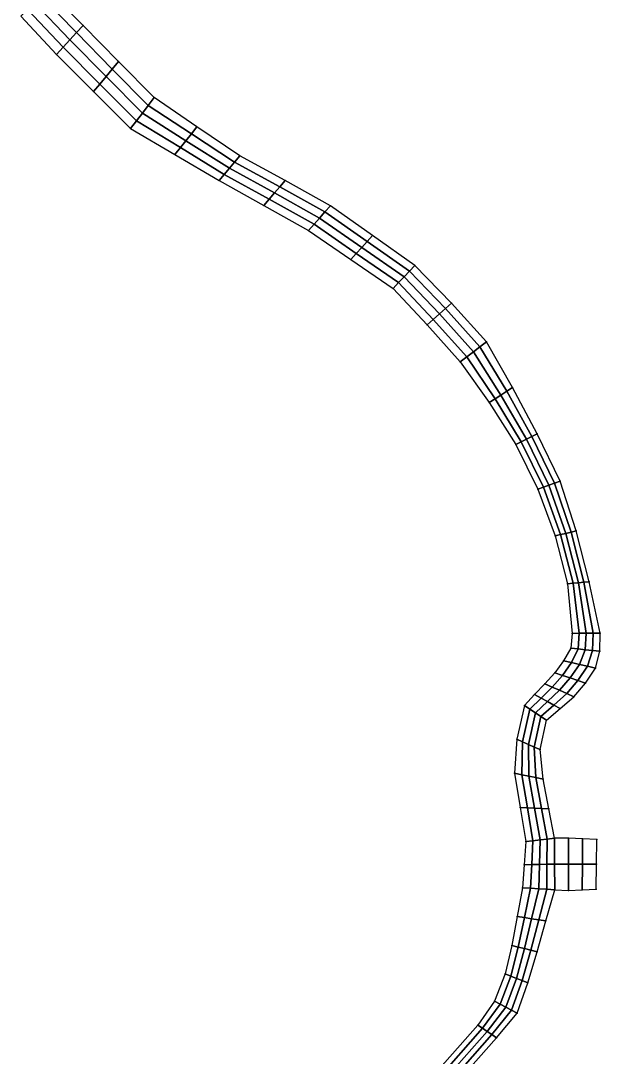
# Model space of a CAD drawing. Extents: x 380827 to 407438, y 6452886 to 6483357.
# Drawn here: x 405944 to 406490, y 6478587 to 6479563 of the extents above; entities that cross this region are included whole.
import ezdxf

# ---------------------------------------------------------------- set-up
doc = ezdxf.new("R2010")
doc.units = 0
for name, color, linetype in [('MESH_BOUND', 25, 'CONTINUOUS'), ('MESH_ELEMS', 18, 'CONTINUOUS'), ('MESH_NDSTRNGS', 17, 'CONTINUOUS'), ('MESH_NODES', 18, 'CONTINUOUS')]:
    doc.layers.add(name, color=color, linetype=linetype)

msp = doc.modelspace()

# ---------------------------------------------------------------- linework, layer by layer
at = {"layer": 'MESH_BOUND', "color": 25}
for points in [[(406002.77, 6479558.33, -0.597), (405969.443, 6479592.49, -0.797)], [(405944.133, 6479567.06, -1.091), (405977.754, 6479530.95, -0.797)], [(406036.26, 6479524.32, -0.628), (406002.77, 6479558.33, -0.597)], [(405977.754, 6479530.95, -0.797), (406012.587, 6479495.99, -0.752)], [(406069.771, 6479490.34, -0.738), (406036.26, 6479524.32, -0.628)], [(406012.587, 6479495.99, -0.752), (406047.578, 6479461.18, -0.821)], [(406109.949, 6479462.8, -0.844), (406069.771, 6479490.34, -0.738)], [(406047.578, 6479461.18, -0.821), (406089.187, 6479436.74, -0.894)], [(406150.214, 6479435.41, -0.92), (406109.949, 6479462.8, -0.844)], [(406089.187, 6479436.74, -0.894), (406130.796, 6479412.3, -0.949)], [(406193.095, 6479412.3, -0.963), (406150.214, 6479435.41, -0.92)], [(406130.796, 6479412.3, -0.949), (406172.923, 6479388.77, -0.989)], [(406235.58, 6479388.56, -0.975), (406193.095, 6479412.3, -0.963)], [(406172.923, 6479388.77, -0.989), (406215.03, 6479365.21, -1.008)], [(406275.357, 6479360.44, -0.966), (406235.58, 6479388.56, -0.975)], [(406215.03, 6479365.21, -1.008), (406254.857, 6479337.97, -1.002)], [(406315.134, 6479332.33, -0.984), (406275.357, 6479360.44, -0.966)], [(406254.857, 6479337.97, -1.002), (406294.684, 6479310.72, -0.999)], [(406349.611, 6479296.91, -1.099), (406315.134, 6479332.33, -0.984)], [(406294.684, 6479310.72, -0.999), (406326.709, 6479276.46, -1.064)], [(406382.528, 6479260.31, -1.3), (406349.611, 6479296.91, -1.099)], [(406326.709, 6479276.46, -1.064), (406357.836, 6479241.46, -1.227)], [(406407.094, 6479217.41, -1.463), (406382.528, 6479260.31, -1.3)], [(406357.836, 6479241.46, -1.227), (406385.117, 6479203.31, -1.418)], [(406430.348, 6479173.83, -1.504), (406407.094, 6479217.41, -1.463)], [(406385.117, 6479203.31, -1.418), (406410.014, 6479163.73, -1.528)], [(406451.791, 6479129.29, -1.416), (406430.348, 6479173.83, -1.504)], [(406410.014, 6479163.73, -1.528), (406430.822, 6479121.7, -1.53)], [(406467.054, 6479082.41, -1.169), (406451.791, 6479129.29, -1.416)], [(406430.822, 6479121.7, -1.53), (406447.261, 6479077.86, -1.479)], [(406447.261, 6479077.86, -1.479), (406458.863, 6479032.71, -1.418)], [(406479.286, 6479034.54, -0.827), (406467.054, 6479082.41, -1.169)], [(406458.863, 6479032.71, -1.418), (406463.079, 6478986, -1.371)], [(406489.6, 6478986.2, -0.591), (406479.286, 6479034.54, -0.827)], [(406463.079, 6478986, -1.371), (406461.8, 6478972.08, -1.364)], [(406489.284, 6478969.18, -0.57), (406489.6, 6478986.2, -0.591)], [(406461.8, 6478972.08, -1.364), (406455.059, 6478960.09, -1.381)], [(406485.123, 6478953.36, -0.737), (406489.284, 6478969.18, -0.57)], [(406455.059, 6478960.09, -1.381), (406446.925, 6478948.75, -1.403)], [(406446.925, 6478948.75, -1.403), (406437.383, 6478938.54, -1.485)], [(406475.645, 6478939.22, -1.001), (406485.123, 6478953.36, -0.737)], [(406437.383, 6478938.54, -1.485), (406427.841, 6478928.32, -1.601)], [(406464.872, 6478926.24, -1.177), (406475.645, 6478939.22, -1.001)], [(406427.841, 6478928.32, -1.601), (406418.3, 6478918.1, -1.575)], [(406418.3, 6478918.1, -1.575), (406410.954, 6478886.31, -1.437)], [(406451.882, 6478915.23, -1.149), (406464.872, 6478926.24, -1.177)], [(406438.891, 6478904.23, -1.041), (406451.882, 6478915.23, -1.149)], [(406432.973, 6478876.53, -1.046), (406438.891, 6478904.23, -1.041)], [(406410.954, 6478886.31, -1.437), (406408.934, 6478854.35, -1.423)], [(406435.828, 6478848.74, -1.179), (406432.973, 6478876.53, -1.046)], [(406408.934, 6478854.35, -1.423), (406414.24, 6478822.15, -1.516)], [(406441.131, 6478820.91, -1.306), (406435.828, 6478848.74, -1.179)], [(406414.24, 6478822.15, -1.516), (406419.546, 6478789.96, -1.532)], [(406446.434, 6478793.09, -1.316), (406441.131, 6478820.91, -1.306)], [(406459.736, 6478793.26, -1.087), (406446.434, 6478793.09, -1.316)], [(406473.021, 6478792.7, -0.767), (406459.736, 6478793.26, -1.087)], [(406486.3, 6478791.9, -0.607), (406473.021, 6478792.7, -0.767)], [(406485.95, 6478768.6, -0.607), (406486.3, 6478791.9, -0.607)], [(406419.546, 6478789.96, -1.532), (406418.004, 6478768.23, -1.467)], [(406418.004, 6478768.23, -1.467), (406416.463, 6478746.49, -1.409)], [(406485.6, 6478745.3, -0.607), (406485.95, 6478768.6, -0.607)], [(406416.463, 6478746.49, -1.409), (406411.442, 6478719.34, -1.382)], [(406438.45, 6478715.39, -1.328), (406446.8, 6478744.6, -1.305)], [(406446.8, 6478744.6, -1.305), (406459.741, 6478744.04, -1.084)], [(406459.741, 6478744.04, -1.084), (406472.672, 6478744.5, -0.767)], [(406472.672, 6478744.5, -0.767), (406485.6, 6478745.3, -0.607)], [(406411.442, 6478719.34, -1.382), (406406.423, 6478692.18, -1.385)], [(406430.101, 6478686.18, -1.318), (406438.45, 6478715.39, -1.328)], [(406406.423, 6478692.18, -1.385), (406400.192, 6478665.36, -1.439)], [(406421.373, 6478657.08, -1.331), (406430.101, 6478686.18, -1.318)], [(406400.192, 6478665.36, -1.439), (406390.173, 6478639.69, -1.573)], [(406411.323, 6478628.55, -1.438), (406421.373, 6478657.08, -1.331)], [(406390.173, 6478639.69, -1.573), (406374.235, 6478617.14, -1.741)], [(406391.786, 6478605.28, -1.669), (406411.323, 6478628.55, -1.438)], [(406374.235, 6478617.14, -1.741), (406331.439, 6478568.57, -1.779)], [(406348.34, 6478556.08, -1.841), (406391.786, 6478605.28, -1.669)]]:
    msp.add_polyline3d(points, dxfattribs=at)
at = {"layer": 'MESH_ELEMS', "color": 178}
for points in [[(405996.516, 6479551.48, -0.616), (406002.77, 6479558.33, -0.597), (405969.443, 6479592.49, -0.797), (405963.116, 6479586.13, -0.833)], [(405990.262, 6479544.64, -0.677), (405996.516, 6479551.48, -0.616), (405963.116, 6479586.13, -0.833), (405956.788, 6479579.77, -0.93)], [(405977.754, 6479530.95, -0.797), (405984.008, 6479537.79, -0.758), (405950.461, 6479573.42, -1.041), (405944.133, 6479567.06, -1.091)], [(405984.008, 6479537.79, -0.758), (405990.262, 6479544.64, -0.677), (405956.788, 6479579.77, -0.93), (405950.461, 6479573.42, -1.041)], [(406030.342, 6479517.24, -0.639), (406036.26, 6479524.32, -0.628), (406002.77, 6479558.33, -0.597), (405996.516, 6479551.48, -0.616)], [(406018.505, 6479503.07, -0.727), (406024.424, 6479510.15, -0.675), (405990.262, 6479544.64, -0.677), (405984.008, 6479537.79, -0.758)], [(406024.424, 6479510.15, -0.675), (406030.342, 6479517.24, -0.639), (405996.516, 6479551.48, -0.616), (405990.262, 6479544.64, -0.677)], [(406012.587, 6479495.99, -0.752), (406018.505, 6479503.07, -0.727), (405984.008, 6479537.79, -0.758), (405977.754, 6479530.95, -0.797)], [(406064.223, 6479483.05, -0.746), (406069.771, 6479490.34, -0.738), (406036.26, 6479524.32, -0.628), (406030.342, 6479517.24, -0.639)], [(406058.674, 6479475.76, -0.772), (406064.223, 6479483.05, -0.746), (406030.342, 6479517.24, -0.639), (406024.424, 6479510.15, -0.675)], [(406053.126, 6479468.47, -0.805), (406058.674, 6479475.76, -0.772), (406024.424, 6479510.15, -0.675), (406018.505, 6479503.07, -0.727)], [(406047.578, 6479461.18, -0.821), (406053.126, 6479468.47, -0.805), (406018.505, 6479503.07, -0.727), (406012.587, 6479495.99, -0.752)], [(406104.759, 6479456.29, -0.849), (406109.949, 6479462.8, -0.844), (406069.771, 6479490.34, -0.738), (406064.223, 6479483.05, -0.746)], [(406094.377, 6479443.26, -0.885), (406099.568, 6479449.77, -0.865), (406058.674, 6479475.76, -0.772), (406053.126, 6479468.47, -0.805)], [(406099.568, 6479449.77, -0.865), (406104.759, 6479456.29, -0.849), (406064.223, 6479483.05, -0.746), (406058.674, 6479475.76, -0.772)], [(406089.187, 6479436.74, -0.894), (406094.377, 6479443.26, -0.885), (406053.126, 6479468.47, -0.805), (406047.578, 6479461.18, -0.821)], [(406140.505, 6479423.85, -0.93), (406145.36, 6479429.63, -0.922), (406104.759, 6479456.29, -0.849), (406099.568, 6479449.77, -0.865)], [(406145.36, 6479429.63, -0.922), (406150.214, 6479435.41, -0.92), (406109.949, 6479462.8, -0.844), (406104.759, 6479456.29, -0.849)], [(406135.65, 6479418.08, -0.942), (406140.505, 6479423.85, -0.93), (406099.568, 6479449.77, -0.865), (406094.377, 6479443.26, -0.885)], [(406130.796, 6479412.3, -0.949), (406135.65, 6479418.08, -0.942), (406094.377, 6479443.26, -0.885), (406089.187, 6479436.74, -0.894)], [(406188.052, 6479406.42, -0.964), (406193.095, 6479412.3, -0.963), (406150.214, 6479435.41, -0.92), (406145.36, 6479429.63, -0.922)], [(406183.009, 6479400.54, -0.971), (406188.052, 6479406.42, -0.964), (406145.36, 6479429.63, -0.922), (406140.505, 6479423.85, -0.93)], [(406172.923, 6479388.77, -0.989), (406177.966, 6479394.65, -0.982), (406135.65, 6479418.08, -0.942), (406130.796, 6479412.3, -0.949)], [(406177.966, 6479394.65, -0.982), (406183.009, 6479400.54, -0.971), (406140.505, 6479423.85, -0.93), (406135.65, 6479418.08, -0.942)], [(406225.305, 6479376.89, -0.985), (406230.442, 6479382.72, -0.976), (406188.052, 6479406.42, -0.964), (406183.009, 6479400.54, -0.971)], [(406230.442, 6479382.72, -0.976), (406235.58, 6479388.56, -0.975), (406193.095, 6479412.3, -0.963), (406188.052, 6479406.42, -0.964)], [(406220.168, 6479371.05, -1), (406225.305, 6479376.89, -0.985), (406183.009, 6479400.54, -0.971), (406177.966, 6479394.65, -0.982)], [(406215.03, 6479365.21, -1.008), (406220.168, 6479371.05, -1), (406177.966, 6479394.65, -0.982), (406172.923, 6479388.77, -0.989)], [(406270.232, 6479354.82, -0.967), (406275.357, 6479360.44, -0.966), (406235.58, 6479388.56, -0.975), (406230.442, 6479382.72, -0.976)], [(406259.982, 6479343.59, -0.992), (406265.107, 6479349.21, -0.975), (406225.305, 6479376.89, -0.985), (406220.168, 6479371.05, -1)], [(406265.107, 6479349.21, -0.975), (406270.232, 6479354.82, -0.967), (406230.442, 6479382.72, -0.976), (406225.305, 6479376.89, -0.985)], [(406254.857, 6479337.97, -1.002), (406259.982, 6479343.59, -0.992), (406220.168, 6479371.05, -1), (406215.03, 6479365.21, -1.008)], [(406310.022, 6479326.93, -0.98), (406315.134, 6479332.33, -0.984), (406275.357, 6479360.44, -0.966), (406270.232, 6479354.82, -0.967)], [(406299.797, 6479316.12, -0.991), (406304.909, 6479321.53, -0.979), (406265.107, 6479349.21, -0.975), (406259.982, 6479343.59, -0.992)], [(406304.909, 6479321.53, -0.979), (406310.022, 6479326.93, -0.98), (406270.232, 6479354.82, -0.967), (406265.107, 6479349.21, -0.975)], [(406294.684, 6479310.72, -0.999), (406299.797, 6479316.12, -0.991), (406259.982, 6479343.59, -0.992), (406254.857, 6479337.97, -1.002)], [(406343.885, 6479291.8, -1.087), (406349.611, 6479296.91, -1.099), (406315.134, 6479332.33, -0.984), (406310.022, 6479326.93, -0.98)], [(406332.434, 6479281.57, -1.063), (406338.16, 6479286.68, -1.069), (406304.909, 6479321.53, -0.979), (406299.797, 6479316.12, -0.991)], [(406338.16, 6479286.68, -1.069), (406343.885, 6479291.8, -1.087), (406310.022, 6479326.93, -0.98), (406304.909, 6479321.53, -0.979)], [(406326.709, 6479276.46, -1.064), (406332.434, 6479281.57, -1.063), (406299.797, 6479316.12, -0.991), (406294.684, 6479310.72, -0.999)], [(406370.182, 6479250.88, -1.256), (406376.355, 6479255.6, -1.285), (406343.885, 6479291.8, -1.087), (406338.16, 6479286.68, -1.069)], [(406376.355, 6479255.6, -1.285), (406382.528, 6479260.31, -1.3), (406349.611, 6479296.91, -1.099), (406343.885, 6479291.8, -1.087)], [(406357.836, 6479241.46, -1.227), (406364.009, 6479246.17, -1.234), (406332.434, 6479281.57, -1.063), (406326.709, 6479276.46, -1.064)], [(406364.009, 6479246.17, -1.234), (406370.182, 6479250.88, -1.256), (406338.16, 6479286.68, -1.069), (406332.434, 6479281.57, -1.063)], [(406401.6, 6479213.89, -1.455), (406407.094, 6479217.41, -1.463), (406382.528, 6479260.31, -1.3), (406376.355, 6479255.6, -1.285)], [(406390.611, 6479206.84, -1.424), (406396.105, 6479210.36, -1.438), (406370.182, 6479250.88, -1.256), (406364.009, 6479246.17, -1.234)], [(406396.105, 6479210.36, -1.438), (406401.6, 6479213.89, -1.455), (406376.355, 6479255.6, -1.285), (406370.182, 6479250.88, -1.256)], [(406385.117, 6479203.31, -1.418), (406390.611, 6479206.84, -1.424), (406364.009, 6479246.17, -1.234), (406357.836, 6479241.46, -1.227)], [(406420.181, 6479168.78, -1.515), (406425.265, 6479171.31, -1.507), (406401.6, 6479213.89, -1.455), (406396.105, 6479210.36, -1.438)], [(406425.265, 6479171.31, -1.507), (406430.348, 6479173.83, -1.504), (406407.094, 6479217.41, -1.463), (406401.6, 6479213.89, -1.455)], [(406410.014, 6479163.73, -1.528), (406415.097, 6479166.26, -1.523), (406390.611, 6479206.84, -1.424), (406385.117, 6479203.31, -1.418)], [(406415.097, 6479166.26, -1.523), (406420.181, 6479168.78, -1.515), (406396.105, 6479210.36, -1.438), (406390.611, 6479206.84, -1.424)], [(406446.549, 6479127.39, -1.435), (406451.791, 6479129.29, -1.416), (406430.348, 6479173.83, -1.504), (406425.265, 6479171.31, -1.507)], [(406430.822, 6479121.7, -1.53), (406436.064, 6479123.6, -1.516), (406415.097, 6479166.26, -1.523), (406410.014, 6479163.73, -1.528)], [(406436.064, 6479123.6, -1.516), (406441.307, 6479125.5, -1.478), (406420.181, 6479168.78, -1.515), (406415.097, 6479166.26, -1.523)], [(406441.307, 6479125.5, -1.478), (406446.549, 6479127.39, -1.435), (406425.265, 6479171.31, -1.507), (406420.181, 6479168.78, -1.515)], [(406447.261, 6479077.86, -1.479), (406452.209, 6479079, -1.442), (406436.064, 6479123.6, -1.516), (406430.822, 6479121.7, -1.53)], [(406452.209, 6479079, -1.442), (406457.158, 6479080.14, -1.341), (406441.307, 6479125.5, -1.478), (406436.064, 6479123.6, -1.516)], [(406457.158, 6479080.14, -1.341), (406462.106, 6479081.27, -1.222), (406446.549, 6479127.39, -1.435), (406441.307, 6479125.5, -1.478)], [(406462.106, 6479081.27, -1.222), (406467.054, 6479082.41, -1.169), (406451.791, 6479129.29, -1.416), (406446.549, 6479127.39, -1.435)], [(406458.863, 6479032.71, -1.418), (406463.969, 6479033.17, -1.332), (406452.209, 6479079, -1.442), (406447.261, 6479077.86, -1.479)], [(406463.969, 6479033.17, -1.332), (406469.074, 6479033.63, -1.121), (406457.158, 6479080.14, -1.341), (406452.209, 6479079, -1.442)], [(406469.074, 6479033.63, -1.121), (406474.18, 6479034.08, -0.911), (406462.106, 6479081.27, -1.222), (406457.158, 6479080.14, -1.341)], [(406474.18, 6479034.08, -0.911), (406479.286, 6479034.54, -0.827), (406467.054, 6479082.41, -1.169), (406462.106, 6479081.27, -1.222)], [(406463.079, 6478986, -1.371), (406469.709, 6478986.05, -1.236), (406463.969, 6479033.17, -1.332), (406458.863, 6479032.71, -1.418)], [(406469.709, 6478986.05, -1.236), (406476.34, 6478986.1, -0.935), (406469.074, 6479033.63, -1.121), (406463.969, 6479033.17, -1.332)], [(406476.34, 6478986.1, -0.935), (406482.97, 6478986.15, -0.68), (406474.18, 6479034.08, -0.911), (406469.074, 6479033.63, -1.121)], [(406482.97, 6478986.15, -0.68), (406489.6, 6478986.2, -0.591), (406479.286, 6479034.54, -0.827), (406474.18, 6479034.08, -0.911)], [(406461.8, 6478972.08, -1.364), (406468.671, 6478971.35, -1.227), (406469.709, 6478986.05, -1.236), (406463.079, 6478986, -1.371)], [(406468.671, 6478971.35, -1.227), (406475.542, 6478970.63, -0.923), (406476.34, 6478986.1, -0.935), (406469.709, 6478986.05, -1.236)], [(406475.542, 6478970.63, -0.923), (406482.413, 6478969.9, -0.663), (406482.97, 6478986.15, -0.68), (406476.34, 6478986.1, -0.935)], [(406482.413, 6478969.9, -0.663), (406489.284, 6478969.18, -0.57), (406489.6, 6478986.2, -0.591), (406482.97, 6478986.15, -0.68)], [(406455.059, 6478960.09, -1.381), (406462.575, 6478958.41, -1.289), (406468.671, 6478971.35, -1.227), (406461.8, 6478972.08, -1.364)], [(406462.575, 6478958.41, -1.289), (406470.091, 6478956.73, -1.069), (406475.542, 6478970.63, -0.923), (406468.671, 6478971.35, -1.227)], [(406470.091, 6478956.73, -1.069), (406477.607, 6478955.05, -0.838), (406482.413, 6478969.9, -0.663), (406475.542, 6478970.63, -0.923)], [(406477.607, 6478955.05, -0.838), (406485.123, 6478953.36, -0.737), (406489.284, 6478969.18, -0.57), (406482.413, 6478969.9, -0.663)], [(406446.925, 6478948.75, -1.403), (406454.105, 6478946.37, -1.344), (406462.575, 6478958.41, -1.289), (406455.059, 6478960.09, -1.381)], [(406454.105, 6478946.37, -1.344), (406461.285, 6478943.99, -1.213), (406470.091, 6478956.73, -1.069), (406462.575, 6478958.41, -1.289)], [(406461.285, 6478943.99, -1.213), (406468.465, 6478941.61, -1.071), (406477.607, 6478955.05, -0.838), (406470.091, 6478956.73, -1.069)], [(406437.383, 6478938.54, -1.485), (406444.255, 6478935.46, -1.402), (406454.105, 6478946.37, -1.344), (406446.925, 6478948.75, -1.403)], [(406468.465, 6478941.61, -1.071), (406475.645, 6478939.22, -1.001), (406485.123, 6478953.36, -0.737), (406477.607, 6478955.05, -0.838)], [(406427.841, 6478928.32, -1.601), (406433.852, 6478925.05, -1.46), (406444.255, 6478935.46, -1.402), (406437.383, 6478938.54, -1.485)], [(406444.255, 6478935.46, -1.402), (406451.128, 6478932.39, -1.265), (406461.285, 6478943.99, -1.213), (406454.105, 6478946.37, -1.344)], [(406451.128, 6478932.39, -1.265), (406458, 6478929.31, -1.194), (406468.465, 6478941.61, -1.071), (406461.285, 6478943.99, -1.213)], [(406458, 6478929.31, -1.194), (406464.872, 6478926.24, -1.177), (406475.645, 6478939.22, -1.001), (406468.465, 6478941.61, -1.071)], [(406418.3, 6478918.1, -1.575), (406423.448, 6478914.63, -1.399), (406433.852, 6478925.05, -1.46), (406427.841, 6478928.32, -1.601)], [(406433.852, 6478925.05, -1.46), (406439.862, 6478921.78, -1.227), (406451.128, 6478932.39, -1.265), (406444.255, 6478935.46, -1.402)], [(406439.862, 6478921.78, -1.227), (406445.872, 6478918.5, -1.142), (406458, 6478929.31, -1.194), (406451.128, 6478932.39, -1.265)], [(406445.872, 6478918.5, -1.142), (406451.882, 6478915.23, -1.149), (406464.872, 6478926.24, -1.177), (406458, 6478929.31, -1.194)], [(406410.954, 6478886.31, -1.437), (406416.459, 6478883.86, -1.277), (406423.448, 6478914.63, -1.399), (406418.3, 6478918.1, -1.575)], [(406423.448, 6478914.63, -1.399), (406428.596, 6478911.17, -1.116), (406439.862, 6478921.78, -1.227), (406433.852, 6478925.05, -1.46)], [(406428.596, 6478911.17, -1.116), (406433.743, 6478907.7, -1.024), (406445.872, 6478918.5, -1.142), (406439.862, 6478921.78, -1.227)], [(406433.743, 6478907.7, -1.024), (406438.891, 6478904.23, -1.041), (406451.882, 6478915.23, -1.149), (406445.872, 6478918.5, -1.142)], [(406416.459, 6478883.86, -1.277), (406421.963, 6478881.42, -1.046), (406428.596, 6478911.17, -1.116), (406423.448, 6478914.63, -1.399)], [(406421.963, 6478881.42, -1.046), (406427.468, 6478878.98, -1.011), (406433.743, 6478907.7, -1.024), (406428.596, 6478911.17, -1.116)], [(406427.468, 6478878.98, -1.011), (406432.973, 6478876.53, -1.046), (406438.891, 6478904.23, -1.041), (406433.743, 6478907.7, -1.024)], [(406408.934, 6478854.35, -1.423), (406415.657, 6478852.95, -1.303), (406416.459, 6478883.86, -1.277), (406410.954, 6478886.31, -1.437)], [(406415.657, 6478852.95, -1.303), (406422.381, 6478851.54, -1.144), (406421.963, 6478881.42, -1.046), (406416.459, 6478883.86, -1.277)], [(406422.381, 6478851.54, -1.144), (406429.105, 6478850.14, -1.142), (406427.468, 6478878.98, -1.011), (406421.963, 6478881.42, -1.046)], [(406429.105, 6478850.14, -1.142), (406435.828, 6478848.74, -1.179), (406432.973, 6478876.53, -1.046), (406427.468, 6478878.98, -1.011)], [(406414.24, 6478822.15, -1.516), (406420.963, 6478821.84, -1.434), (406415.657, 6478852.95, -1.303), (406408.934, 6478854.35, -1.423)], [(406420.963, 6478821.84, -1.434), (406427.685, 6478821.53, -1.315), (406422.381, 6478851.54, -1.144), (406415.657, 6478852.95, -1.303)], [(406427.685, 6478821.53, -1.315), (406434.408, 6478821.22, -1.292), (406429.105, 6478850.14, -1.142), (406422.381, 6478851.54, -1.144)], [(406434.408, 6478821.22, -1.292), (406441.131, 6478820.91, -1.306), (406435.828, 6478848.74, -1.179), (406429.105, 6478850.14, -1.142)], [(406419.546, 6478789.96, -1.532), (406426.268, 6478790.74, -1.479), (406420.963, 6478821.84, -1.434), (406414.24, 6478822.15, -1.516)], [(406426.268, 6478790.74, -1.479), (406432.99, 6478791.53, -1.391), (406427.685, 6478821.53, -1.315), (406420.963, 6478821.84, -1.434)], [(406432.99, 6478791.53, -1.391), (406439.712, 6478792.31, -1.353), (406434.408, 6478821.22, -1.292), (406427.685, 6478821.53, -1.315)], [(406439.712, 6478792.31, -1.353), (406446.434, 6478793.09, -1.316), (406441.131, 6478820.91, -1.306), (406434.408, 6478821.22, -1.292)], [(406425.158, 6478768.38, -1.433), (406432.311, 6478768.54, -1.376), (406432.99, 6478791.53, -1.391), (406426.268, 6478790.74, -1.479)], [(406432.311, 6478768.54, -1.376), (406439.464, 6478768.69, -1.349), (406439.712, 6478792.31, -1.353), (406432.99, 6478791.53, -1.391)], [(406439.464, 6478768.69, -1.349), (406446.617, 6478768.84, -1.295), (406446.434, 6478793.09, -1.316), (406439.712, 6478792.31, -1.353)], [(406446.617, 6478768.84, -1.295), (406459.738, 6478768.65, -1.086), (406459.736, 6478793.26, -1.087), (406446.434, 6478793.09, -1.316)], [(406459.736, 6478793.26, -1.087), (406459.738, 6478768.65, -1.086), (406472.846, 6478768.6, -0.767), (406473.021, 6478792.7, -0.767)], [(406485.95, 6478768.6, -0.607), (406486.3, 6478791.9, -0.607), (406473.021, 6478792.7, -0.767), (406472.846, 6478768.6, -0.767)], [(406418.004, 6478768.23, -1.467), (406425.158, 6478768.38, -1.433), (406426.268, 6478790.74, -1.479), (406419.546, 6478789.96, -1.532)], [(406416.463, 6478746.49, -1.409), (406424.047, 6478746.02, -1.386), (406425.158, 6478768.38, -1.433), (406418.004, 6478768.23, -1.467)], [(406424.047, 6478746.02, -1.386), (406431.632, 6478745.54, -1.349), (406432.311, 6478768.54, -1.376), (406425.158, 6478768.38, -1.433)], [(406431.632, 6478745.54, -1.349), (406439.216, 6478745.07, -1.337), (406439.464, 6478768.69, -1.349), (406432.311, 6478768.54, -1.376)], [(406439.216, 6478745.07, -1.337), (406446.8, 6478744.6, -1.305), (406446.617, 6478768.84, -1.295), (406439.464, 6478768.69, -1.349)], [(406446.617, 6478768.84, -1.295), (406446.8, 6478744.6, -1.305), (406459.741, 6478744.04, -1.084), (406459.738, 6478768.65, -1.086)], [(406459.738, 6478768.65, -1.086), (406459.741, 6478744.04, -1.084), (406472.672, 6478744.5, -0.767), (406472.846, 6478768.6, -0.767)], [(406472.672, 6478744.5, -0.767), (406485.6, 6478745.3, -0.607), (406485.95, 6478768.6, -0.607), (406472.846, 6478768.6, -0.767)], [(406411.442, 6478719.34, -1.382), (406418.194, 6478718.35, -1.363), (406424.047, 6478746.02, -1.386), (406416.463, 6478746.49, -1.409)], [(406418.194, 6478718.35, -1.363), (406424.946, 6478717.36, -1.335), (406431.632, 6478745.54, -1.349), (406424.047, 6478746.02, -1.386)], [(406424.946, 6478717.36, -1.335), (406431.698, 6478716.38, -1.327), (406439.216, 6478745.07, -1.337), (406431.632, 6478745.54, -1.349)], [(406431.698, 6478716.38, -1.327), (406438.45, 6478715.39, -1.328), (406446.8, 6478744.6, -1.305), (406439.216, 6478745.07, -1.337)], [(406406.423, 6478692.18, -1.385), (406412.342, 6478690.68, -1.365), (406418.194, 6478718.35, -1.363), (406411.442, 6478719.34, -1.382)], [(406412.342, 6478690.68, -1.365), (406418.262, 6478689.18, -1.333), (406424.946, 6478717.36, -1.335), (406418.194, 6478718.35, -1.363)], [(406418.262, 6478689.18, -1.333), (406424.181, 6478687.68, -1.32), (406431.698, 6478716.38, -1.327), (406424.946, 6478717.36, -1.335)], [(406424.181, 6478687.68, -1.32), (406430.101, 6478686.18, -1.318), (406438.45, 6478715.39, -1.328), (406431.698, 6478716.38, -1.327)], [(406400.192, 6478665.36, -1.439), (406405.487, 6478663.29, -1.414), (406412.342, 6478690.68, -1.365), (406406.423, 6478692.18, -1.385)], [(406405.487, 6478663.29, -1.414), (406410.783, 6478661.22, -1.369), (406418.262, 6478689.18, -1.333), (406412.342, 6478690.68, -1.365)], [(406410.783, 6478661.22, -1.369), (406416.078, 6478659.15, -1.339), (406424.181, 6478687.68, -1.32), (406418.262, 6478689.18, -1.333)], [(406416.078, 6478659.15, -1.339), (406421.373, 6478657.08, -1.331), (406430.101, 6478686.18, -1.318), (406424.181, 6478687.68, -1.32)], [(406390.173, 6478639.69, -1.573), (406395.46, 6478636.9, -1.548), (406405.487, 6478663.29, -1.414), (406400.192, 6478665.36, -1.439)], [(406395.46, 6478636.9, -1.548), (406400.748, 6478634.12, -1.496), (406410.783, 6478661.22, -1.369), (406405.487, 6478663.29, -1.414)], [(406400.748, 6478634.12, -1.496), (406406.035, 6478631.33, -1.453), (406416.078, 6478659.15, -1.339), (406410.783, 6478661.22, -1.369)], [(406406.035, 6478631.33, -1.453), (406411.323, 6478628.55, -1.438), (406421.373, 6478657.08, -1.331), (406416.078, 6478659.15, -1.339)], [(406374.235, 6478617.14, -1.741), (406378.623, 6478614.17, -1.729), (406395.46, 6478636.9, -1.548), (406390.173, 6478639.69, -1.573)], [(406378.623, 6478614.17, -1.729), (406383.01, 6478611.21, -1.703), (406400.748, 6478634.12, -1.496), (406395.46, 6478636.9, -1.548)], [(406383.01, 6478611.21, -1.703), (406387.398, 6478608.25, -1.679), (406406.035, 6478631.33, -1.453), (406400.748, 6478634.12, -1.496)], [(406387.398, 6478608.25, -1.679), (406391.786, 6478605.28, -1.669), (406411.323, 6478628.55, -1.438), (406406.035, 6478631.33, -1.453)], [(406331.439, 6478568.57, -1.779), (406335.664, 6478565.45, -1.788), (406378.623, 6478614.17, -1.729), (406374.235, 6478617.14, -1.741)], [(406335.664, 6478565.45, -1.788), (406339.89, 6478562.33, -1.81), (406383.01, 6478611.21, -1.703), (406378.623, 6478614.17, -1.729)], [(406339.89, 6478562.33, -1.81), (406344.115, 6478559.2, -1.832), (406387.398, 6478608.25, -1.679), (406383.01, 6478611.21, -1.703)], [(406344.115, 6478559.2, -1.832), (406348.34, 6478556.08, -1.841), (406391.786, 6478605.28, -1.669), (406387.398, 6478608.25, -1.679)]]:
    msp.add_3dface(points, dxfattribs=at)
at = {"layer": 'MESH_NDSTRNGS', "color": 17}
for points in [[(406338.16, 6479286.68, -1.069), (406343.885, 6479291.8, -1.087)], [(406343.885, 6479291.8, -1.087), (406349.611, 6479296.91, -1.099)], [(406326.709, 6479276.46, -1.064), (406332.434, 6479281.57, -1.063)], [(406332.434, 6479281.57, -1.063), (406338.16, 6479286.68, -1.069)]]:
    msp.add_polyline3d(points, dxfattribs=at)
for p in [(406343.885, 6479291.8, -1.087), (406349.611, 6479296.91, -1.099), (406332.434, 6479281.57, -1.063), (406338.16, 6479286.68, -1.069), (406326.709, 6479276.46, -1.064)]:
    msp.add_point(p, dxfattribs=at)
at = {"layer": 'MESH_NODES', "color": 18}
for p in [(406002.77, 6479558.33, -0.597), (405990.262, 6479544.64, -0.677), (405996.516, 6479551.48, -0.616), (405984.008, 6479537.79, -0.758), (405977.754, 6479530.95, -0.797), (406036.26, 6479524.32, -0.628), (406030.342, 6479517.24, -0.639), (406024.424, 6479510.15, -0.675), (406012.587, 6479495.99, -0.752), (406018.505, 6479503.07, -0.727), (406069.771, 6479490.34, -0.738), (406058.674, 6479475.76, -0.772), (406064.223, 6479483.05, -0.746), (406053.126, 6479468.47, -0.805), (406047.578, 6479461.18, -0.821), (406104.759, 6479456.29, -0.849), (406109.949, 6479462.8, -0.844), (406099.568, 6479449.77, -0.865), (406089.187, 6479436.74, -0.894), (406094.377, 6479443.26, -0.885), (406150.214, 6479435.41, -0.92), (406145.36, 6479429.63, -0.922), (406135.65, 6479418.08, -0.942), (406140.505, 6479423.85, -0.93), (406130.796, 6479412.3, -0.949), (406188.052, 6479406.42, -0.964), (406193.095, 6479412.3, -0.963), (406183.009, 6479400.54, -0.971), (406172.923, 6479388.77, -0.989), (406177.966, 6479394.65, -0.982), (406235.58, 6479388.56, -0.975), (406225.305, 6479376.89, -0.985), (406230.442, 6479382.72, -0.976), (406220.168, 6479371.05, -1), (406215.03, 6479365.21, -1.008), (406275.357, 6479360.44, -0.966), (406265.107, 6479349.21, -0.975), (406270.232, 6479354.82, -0.967), (406254.857, 6479337.97, -1.002), (406259.982, 6479343.59, -0.992), (406315.134, 6479332.33, -0.984), (406304.909, 6479321.53, -0.979), (406310.022, 6479326.93, -0.98), (406294.684, 6479310.72, -0.999), (406299.797, 6479316.12, -0.991), (406343.885, 6479291.8, -1.087), (406349.611, 6479296.91, -1.099), (406332.434, 6479281.57, -1.063), (406338.16, 6479286.68, -1.069), (406326.709, 6479276.46, -1.064), (406382.528, 6479260.31, -1.3), (406370.182, 6479250.88, -1.256), (406376.355, 6479255.6, -1.285), (406357.836, 6479241.46, -1.227), (406364.009, 6479246.17, -1.234), (406401.6, 6479213.89, -1.455), (406407.094, 6479217.41, -1.463), (406385.117, 6479203.31, -1.418), (406390.611, 6479206.84, -1.424), (406396.105, 6479210.36, -1.438), (406430.348, 6479173.83, -1.504), (406410.014, 6479163.73, -1.528), (406415.097, 6479166.26, -1.523), (406420.181, 6479168.78, -1.515), (406425.265, 6479171.31, -1.507), (406436.064, 6479123.6, -1.516), (406441.307, 6479125.5, -1.478), (406446.549, 6479127.39, -1.435), (406451.791, 6479129.29, -1.416), (406430.822, 6479121.7, -1.53), (406447.261, 6479077.86, -1.479), (406452.209, 6479079, -1.442), (406457.158, 6479080.14, -1.341), (406462.106, 6479081.27, -1.222), (406467.054, 6479082.41, -1.169), (406458.863, 6479032.71, -1.418), (406463.969, 6479033.17, -1.332), (406469.074, 6479033.63, -1.121), (406474.18, 6479034.08, -0.911), (406479.286, 6479034.54, -0.827), (406463.079, 6478986, -1.371), (406469.709, 6478986.05, -1.236), (406476.34, 6478986.1, -0.935), (406482.97, 6478986.15, -0.68), (406489.6, 6478986.2, -0.591), (406461.8, 6478972.08, -1.364), (406468.671, 6478971.35, -1.227), (406475.542, 6478970.63, -0.923), (406482.413, 6478969.9, -0.663), (406489.284, 6478969.18, -0.57), (406455.059, 6478960.09, -1.381), (406462.575, 6478958.41, -1.289), (406470.091, 6478956.73, -1.069), (406446.925, 6478948.75, -1.403), (406477.607, 6478955.05, -0.838), (406485.123, 6478953.36, -0.737), (406437.383, 6478938.54, -1.485), (406454.105, 6478946.37, -1.344), (406461.285, 6478943.99, -1.213), (406468.465, 6478941.61, -1.071), (406475.645, 6478939.22, -1.001), (406427.841, 6478928.32, -1.601), (406444.255, 6478935.46, -1.402), (406451.128, 6478932.39, -1.265), (406458, 6478929.31, -1.194), (406418.3, 6478918.1, -1.575), (406433.852, 6478925.05, -1.46), (406439.862, 6478921.78, -1.227), (406445.872, 6478918.5, -1.142), (406464.872, 6478926.24, -1.177), (406423.448, 6478914.63, -1.399), (406428.596, 6478911.17, -1.116), (406451.882, 6478915.23, -1.149), (406433.743, 6478907.7, -1.024), (406438.891, 6478904.23, -1.041), (406410.954, 6478886.31, -1.437), (406416.459, 6478883.86, -1.277), (406421.963, 6478881.42, -1.046), (406427.468, 6478878.98, -1.011), (406432.973, 6478876.53, -1.046), (406408.934, 6478854.35, -1.423), (406415.657, 6478852.95, -1.303), (406422.381, 6478851.54, -1.144), (406429.105, 6478850.14, -1.142), (406435.828, 6478848.74, -1.179), (406414.24, 6478822.15, -1.516), (406420.963, 6478821.84, -1.434), (406427.685, 6478821.53, -1.315), (406434.408, 6478821.22, -1.292), (406441.131, 6478820.91, -1.306), (406432.99, 6478791.53, -1.391), (406439.712, 6478792.31, -1.353), (406446.434, 6478793.09, -1.316), (406459.736, 6478793.26, -1.087), (406473.021, 6478792.7, -0.767), (406486.3, 6478791.9, -0.607), (406419.546, 6478789.96, -1.532), (406426.268, 6478790.74, -1.479), (406418.004, 6478768.23, -1.467), (406425.158, 6478768.38, -1.433), (406432.311, 6478768.54, -1.376), (406439.464, 6478768.69, -1.349), (406446.617, 6478768.84, -1.295), (406459.738, 6478768.65, -1.086), (406472.846, 6478768.6, -0.767), (406485.95, 6478768.6, -0.607), (406416.463, 6478746.49, -1.409), (406424.047, 6478746.02, -1.386), (406431.632, 6478745.54, -1.349), (406439.216, 6478745.07, -1.337), (406446.8, 6478744.6, -1.305), (406459.741, 6478744.04, -1.084), (406472.672, 6478744.5, -0.767), (406485.6, 6478745.3, -0.607), (406411.442, 6478719.34, -1.382), (406418.194, 6478718.35, -1.363), (406424.946, 6478717.36, -1.335), (406431.698, 6478716.38, -1.327), (406438.45, 6478715.39, -1.328), (406406.423, 6478692.18, -1.385), (406412.342, 6478690.68, -1.365), (406418.262, 6478689.18, -1.333), (406424.181, 6478687.68, -1.32), (406430.101, 6478686.18, -1.318), (406400.192, 6478665.36, -1.439), (406405.487, 6478663.29, -1.414), (406410.783, 6478661.22, -1.369), (406416.078, 6478659.15, -1.339), (406421.373, 6478657.08, -1.331), (406390.173, 6478639.69, -1.573), (406395.46, 6478636.9, -1.548), (406400.748, 6478634.12, -1.496), (406406.035, 6478631.33, -1.453), (406411.323, 6478628.55, -1.438), (406374.235, 6478617.14, -1.741), (406378.623, 6478614.17, -1.729), (406383.01, 6478611.21, -1.703), (406387.398, 6478608.25, -1.679), (406391.786, 6478605.28, -1.669)]:
    msp.add_point(p, dxfattribs=at)

doc.saveas('drawing.dxf')
